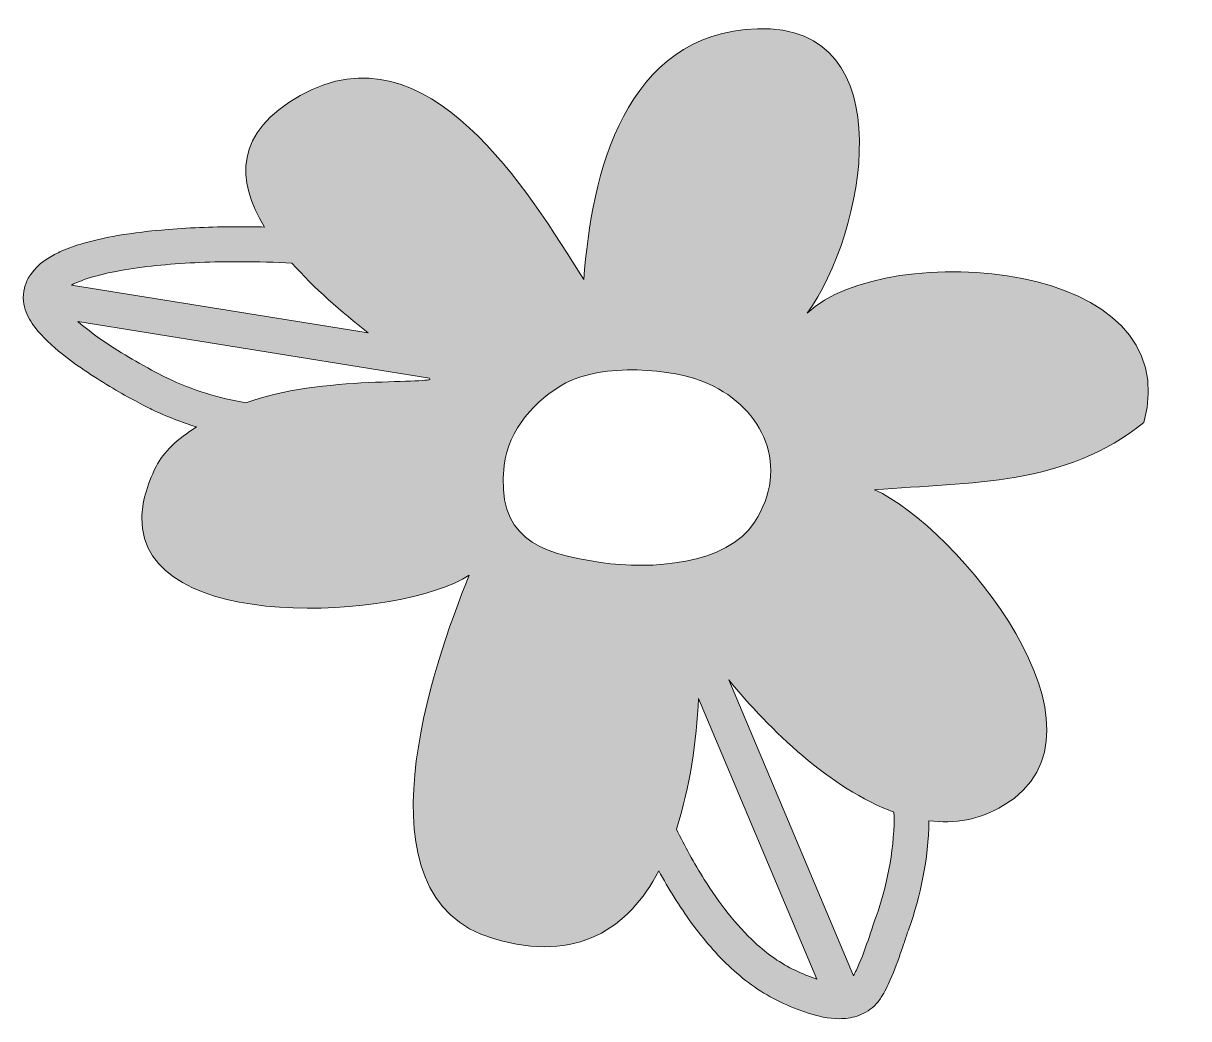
# Model space of a CAD drawing. Header units: inches. Extents: x 0 to 105, y 0 to 90.
import ezdxf

# ---------------------------------------------------------------- set-up
doc = ezdxf.new("R2010")
doc.units = ezdxf.units.IN
doc.header["$MEASUREMENT"] = 0
doc.layers.add('Layer 1', color=7, linetype='Continuous')

msp = doc.modelspace()

# ---------------------------------------------------------------- hatches: boundary and pattern name
at = {"layer": 'Layer 1', "true_color": 0xe032af}
h = msp.add_hatch(color=223, dxfattribs=at)
h.dxf.hatch_style = 2
edge = h.paths.add_edge_path()
edge.add_spline(control_points=[(70.78, 63.73), (76.01, 70.77), (79.65, 89.88), (66.29, 89.41), (54.26, 88.98), (51.31, 76.27), (50.62, 66.77), (45.61, 74.64), (36.57, 89.9), (25.01, 83.38), (19.11, 80.05), (19.18, 75.75), (21.79, 71.5), (21.06, 71.52), (20.31, 71.53), (19.54, 71.53), (17.42, 71.53), (15.22, 71.45), (13.09, 71.28), (11.49, 71.16), (9.94, 70.97), (8.5, 70.73), (7.42, 70.54), (6.4, 70.31), (5.46, 70.04), (4.75, 69.84), (4.09, 69.61), (3.48, 69.34), (3.03, 69.14), (2.6, 68.91), (2.2, 68.66), (1.61, 68.27), (1.08, 67.82), (0.67, 67.22), (0.46, 66.93), (0.29, 66.6), (0.18, 66.25), (0.06, 65.89), (0, 65.51), (0, 65.13), (0, 65.13), (0, 65.09), (0, 65.09), (0, 64.72), (0.07, 64.37), (0.18, 64.04), (0.38, 63.44), (0.7, 62.92), (1.07, 62.42), (1.73, 61.56), (2.58, 60.78), (3.53, 60.01), (4.96, 58.88), (6.61, 57.81), (8.08, 56.94), (8.82, 56.5), (9.52, 56.11), (10.12, 55.79), (10.73, 55.46), (11.23, 55.21), (11.61, 55.03), (12.94, 54.38), (14.29, 53.87), (15.64, 53.45), (13.94, 52.38), (12.64, 51.16), (11.99, 49.87), (11.12, 48.12), (10.72, 46.57), (10.7, 45.22), (10.54, 34.63), (34.13, 36.04), (40.28, 40.07), (36.96, 31.96), (29.73, 10.97), (42.47, 7.23), (50.07, 4.99), (54.66, 8.18), (57.39, 13.34), (58.27, 11.76), (59.25, 10.16), (60.35, 8.64), (61.42, 7.17), (62.61, 5.78), (63.94, 4.56), (65.26, 3.33), (66.73, 2.28), (68.36, 1.52), (69.13, 1.16), (69.98, 0.79), (70.87, 0.5), (71.77, 0.22), (72.7, 0), (73.68, 0), (74.21, 0), (74.76, 0.07), (75.3, 0.24), (75.84, 0.42), (76.38, 0.72), (76.83, 1.14), (77.1, 1.39), (77.3, 1.65), (77.48, 1.93), (77.79, 2.41), (78.05, 2.95), (78.3, 3.52), (78.68, 4.38), (79.02, 5.32), (79.31, 6.17), (79.45, 6.59), (79.59, 6.99), (79.7, 7.33), (79.82, 7.68), (79.92, 7.97), (79.99, 8.17), (80.98, 10.94), (81.75, 14.41), (81.79, 17.88), (84.08, 17.59), (86.35, 17.95), (88.5, 19.24), (99.7, 25.93), (84.19, 44.51), (76.87, 47.77), (85.56, 48.45), (94.22, 48.12), (101.19, 53.86), (105.25, 68.61), (78.02, 70.48), (70.78, 63.73)], knot_values=[0, 0, 0, 0, 1, 1, 1, 2, 2, 2, 3, 3, 3, 4, 4, 4, 5, 5, 5, 6, 6, 6, 7, 7, 7, 8, 8, 8, 9, 9, 9, 10, 10, 10, 11, 11, 11, 12, 12, 12, 13, 13, 13, 14, 14, 14, 15, 15, 15, 16, 16, 16, 17, 17, 17, 18, 18, 18, 19, 19, 19, 20, 20, 20, 21, 21, 21, 22, 22, 22, 23, 23, 23, 24, 24, 24, 25, 25, 25, 26, 26, 26, 27, 27, 27, 28, 28, 28, 29, 29, 29, 30, 30, 30, 31, 31, 31, 32, 32, 32, 33, 33, 33, 34, 34, 34, 35, 35, 35, 36, 36, 36, 37, 37, 37, 38, 38, 38, 39, 39, 39, 40, 40, 40, 41, 41, 41, 42, 42, 42, 43, 43, 43, 43], degree=3, periodic=1)
edge = h.paths.add_edge_path()
edge.add_spline(control_points=[(6.36, 67.02), (8, 67.49), (10.12, 67.84), (12.42, 68.06), (14.71, 68.28), (17.18, 68.37), (19.54, 68.37), (21.19, 68.37), (22.79, 68.33), (24.25, 68.25), (26.25, 66), (28.72, 63.84), (31.15, 61.93), (31.15, 61.93), (4.34, 66.26), (4.34, 66.26), (4.86, 66.52), (5.55, 66.79), (6.36, 67.02)], knot_values=[0, 0, 0, 0, 1, 1, 1, 2, 2, 2, 3, 3, 3, 4, 4, 4, 5, 5, 5, 6, 6, 6, 6], degree=3, periodic=1)
edge = h.paths.add_edge_path()
edge.add_spline(control_points=[(20.1, 55.62), (17.66, 56.05), (15.3, 56.75), (12.97, 57.87), (12.46, 58.12), (11.53, 58.6), (10.46, 59.21), (9.65, 59.67), (8.75, 60.2), (7.87, 60.78), (6.8, 61.48), (5.75, 62.24), (4.91, 62.97), (4.91, 62.97), (36.68, 57.84), (36.68, 57.84), (37.51, 57.26), (26.67, 58.12), (20.1, 55.62)], knot_values=[0, 0, 0, 0, 1, 1, 1, 2, 2, 2, 3, 3, 3, 4, 4, 4, 5, 5, 5, 6, 6, 6, 6], degree=3, periodic=1)
edge = h.paths.add_edge_path()
edge.add_spline(control_points=[(52.16, 41.2), (46.34, 42.05), (42.71, 43.57), (43.43, 49.97), (43.8, 53.2), (46.23, 55.92), (49.01, 57.42), (52.26, 59.17), (58.58, 58.83), (61.88, 57.34), (66.86, 55.09), (69.25, 49.82), (66.04, 44.85), (63.53, 40.96), (56.63, 40.55), (52.16, 41.2)], knot_values=[0, 0, 0, 0, 1, 1, 1, 2, 2, 2, 3, 3, 3, 4, 4, 4, 5, 5, 5, 5], degree=3, periodic=1)
edge = h.paths.add_edge_path()
edge.add_spline(control_points=[(69.7, 4.37), (68.42, 4.97), (67.21, 5.83), (66.07, 6.88), (64.37, 8.45), (62.83, 10.44), (61.5, 12.57), (60.56, 14.06), (59.72, 15.61), (58.98, 17.12), (60.21, 20.87), (60.79, 25.1), (60.99, 28.92), (60.99, 28.92), (71.67, 3.56), (71.67, 3.56), (71.02, 3.78), (70.34, 4.07), (69.7, 4.37)], knot_values=[0, 0, 0, 0, 1, 1, 1, 2, 2, 2, 3, 3, 3, 4, 4, 4, 5, 5, 5, 6, 6, 6, 6], degree=3, periodic=1)
edge = h.paths.add_edge_path()
edge.add_spline(control_points=[(78.63, 18.66), (78.63, 18.48), (78.64, 18.3), (78.64, 18.12), (78.64, 15.05), (77.93, 11.75), (77.02, 9.24), (76.88, 8.86), (76.72, 8.34), (76.52, 7.76), (76.22, 6.88), (75.87, 5.85), (75.5, 4.99), (75.32, 4.56), (75.14, 4.18), (74.98, 3.89), (74.98, 3.88), (74.97, 3.88), (74.97, 3.87), (74.97, 3.87), (63.71, 30.6), (63.71, 30.6), (67.39, 26.11), (72.91, 20.74), (78.63, 18.66)], knot_values=[0, 0, 0, 0, 1, 1, 1, 2, 2, 2, 3, 3, 3, 4, 4, 4, 5, 5, 5, 6, 6, 6, 7, 7, 7, 8, 8, 8, 8], degree=3, periodic=1)

# ---------------------------------------------------------------- linework, layer by layer
at = {"layer": 'Layer 1', "lineweight": 0}
for points, knots in [([(70.78, 63.73), (76.01, 70.77), (79.65, 89.88), (66.29, 89.41), (54.26, 88.98), (51.31, 76.27), (50.62, 66.77), (45.61, 74.64), (36.57, 89.9), (25.01, 83.38), (19.11, 80.05), (19.18, 75.75), (21.79, 71.5), (21.06, 71.52), (20.31, 71.53), (19.54, 71.53), (17.42, 71.53), (15.22, 71.45), (13.09, 71.28), (11.49, 71.16), (9.94, 70.97), (8.5, 70.73), (7.42, 70.54), (6.4, 70.31), (5.46, 70.04), (4.75, 69.84), (4.09, 69.61), (3.48, 69.34), (3.03, 69.14), (2.6, 68.91), (2.2, 68.66), (1.61, 68.27), (1.08, 67.82), (0.67, 67.22), (0.46, 66.93), (0.29, 66.6), (0.18, 66.25), (0.06, 65.89), (0, 65.51), (0, 65.13), (0, 65.13), (0, 65.09), (0, 65.09), (0, 64.72), (0.07, 64.37), (0.18, 64.04), (0.38, 63.44), (0.7, 62.92), (1.07, 62.42), (1.73, 61.56), (2.58, 60.78), (3.53, 60.01), (4.96, 58.88), (6.61, 57.81), (8.08, 56.94), (8.82, 56.5), (9.52, 56.11), (10.12, 55.79), (10.73, 55.46), (11.23, 55.21), (11.61, 55.03), (12.94, 54.38), (14.29, 53.87), (15.64, 53.45), (13.94, 52.38), (12.64, 51.16), (11.99, 49.87), (11.12, 48.12), (10.72, 46.57), (10.7, 45.22), (10.54, 34.63), (34.13, 36.04), (40.28, 40.07), (36.96, 31.96), (29.73, 10.97), (42.47, 7.23), (50.07, 4.99), (54.66, 8.18), (57.39, 13.34), (58.27, 11.76), (59.25, 10.16), (60.35, 8.64), (61.42, 7.17), (62.61, 5.78), (63.94, 4.56), (65.26, 3.33), (66.73, 2.28), (68.36, 1.52), (69.13, 1.16), (69.98, 0.79), (70.87, 0.5), (71.77, 0.22), (72.7, 0), (73.68, 0), (74.21, 0), (74.76, 0.07), (75.3, 0.24), (75.84, 0.42), (76.38, 0.72), (76.83, 1.14), (77.1, 1.39), (77.3, 1.65), (77.48, 1.93), (77.79, 2.41), (78.05, 2.95), (78.3, 3.52), (78.68, 4.38), (79.02, 5.32), (79.31, 6.17), (79.45, 6.59), (79.59, 6.99), (79.7, 7.33), (79.82, 7.68), (79.92, 7.97), (79.99, 8.17), (80.98, 10.94), (81.75, 14.41), (81.79, 17.88), (84.08, 17.59), (86.35, 17.95), (88.5, 19.24), (99.7, 25.93), (84.19, 44.51), (76.87, 47.77), (85.56, 48.45), (94.22, 48.12), (101.19, 53.86), (105.25, 68.61), (78.02, 70.48), (70.78, 63.73)], [0, 0, 0, 0, 1, 1, 1, 2, 2, 2, 3, 3, 3, 4, 4, 4, 5, 5, 5, 6, 6, 6, 7, 7, 7, 8, 8, 8, 9, 9, 9, 10, 10, 10, 11, 11, 11, 12, 12, 12, 13, 13, 13, 14, 14, 14, 15, 15, 15, 16, 16, 16, 17, 17, 17, 18, 18, 18, 19, 19, 19, 20, 20, 20, 21, 21, 21, 22, 22, 22, 23, 23, 23, 24, 24, 24, 25, 25, 25, 26, 26, 26, 27, 27, 27, 28, 28, 28, 29, 29, 29, 30, 30, 30, 31, 31, 31, 32, 32, 32, 33, 33, 33, 34, 34, 34, 35, 35, 35, 36, 36, 36, 37, 37, 37, 38, 38, 38, 39, 39, 39, 40, 40, 40, 41, 41, 41, 42, 42, 42, 43, 43, 43, 43]), ([(6.36, 67.02), (8, 67.49), (10.12, 67.84), (12.42, 68.06), (14.71, 68.28), (17.18, 68.37), (19.54, 68.37), (21.19, 68.37), (22.79, 68.33), (24.25, 68.25), (26.25, 66), (28.72, 63.84), (31.15, 61.93), (31.15, 61.93), (4.34, 66.26), (4.34, 66.26), (4.86, 66.52), (5.55, 66.79), (6.36, 67.02)], [0, 0, 0, 0, 1, 1, 1, 2, 2, 2, 3, 3, 3, 4, 4, 4, 5, 5, 5, 6, 6, 6, 6]), ([(20.1, 55.62), (17.66, 56.05), (15.3, 56.75), (12.97, 57.87), (12.46, 58.12), (11.53, 58.6), (10.46, 59.21), (9.65, 59.67), (8.75, 60.2), (7.87, 60.78), (6.8, 61.48), (5.75, 62.24), (4.91, 62.97), (4.91, 62.97), (36.68, 57.84), (36.68, 57.84), (37.51, 57.26), (26.67, 58.12), (20.1, 55.62)], [0, 0, 0, 0, 1, 1, 1, 2, 2, 2, 3, 3, 3, 4, 4, 4, 5, 5, 5, 6, 6, 6, 6]), ([(52.16, 41.2), (46.34, 42.05), (42.71, 43.57), (43.43, 49.97), (43.8, 53.2), (46.23, 55.92), (49.01, 57.42), (52.26, 59.17), (58.58, 58.83), (61.88, 57.34), (66.86, 55.09), (69.25, 49.82), (66.04, 44.85), (63.53, 40.96), (56.63, 40.55), (52.16, 41.2)], [0, 0, 0, 0, 1, 1, 1, 2, 2, 2, 3, 3, 3, 4, 4, 4, 5, 5, 5, 5]), ([(78.63, 18.66), (78.63, 18.48), (78.64, 18.3), (78.64, 18.12), (78.64, 15.05), (77.93, 11.75), (77.02, 9.24), (76.88, 8.86), (76.72, 8.34), (76.52, 7.76), (76.22, 6.88), (75.87, 5.85), (75.5, 4.99), (75.32, 4.56), (75.14, 4.18), (74.98, 3.89), (74.98, 3.88), (74.97, 3.88), (74.97, 3.87), (74.97, 3.87), (63.71, 30.6), (63.71, 30.6), (67.39, 26.11), (72.91, 20.74), (78.63, 18.66)], [0, 0, 0, 0, 1, 1, 1, 2, 2, 2, 3, 3, 3, 4, 4, 4, 5, 5, 5, 6, 6, 6, 7, 7, 7, 8, 8, 8, 8]), ([(69.7, 4.37), (68.42, 4.97), (67.21, 5.83), (66.07, 6.88), (64.37, 8.45), (62.83, 10.44), (61.5, 12.57), (60.56, 14.06), (59.72, 15.61), (58.98, 17.12), (60.21, 20.87), (60.79, 25.1), (60.99, 28.92), (60.99, 28.92), (71.67, 3.56), (71.67, 3.56), (71.02, 3.78), (70.34, 4.07), (69.7, 4.37)], [0, 0, 0, 0, 1, 1, 1, 2, 2, 2, 3, 3, 3, 4, 4, 4, 5, 5, 5, 6, 6, 6, 6])]:
    msp.add_open_spline(points, degree=3, knots=knots, dxfattribs=at)

doc.saveas('drawing.dxf')
